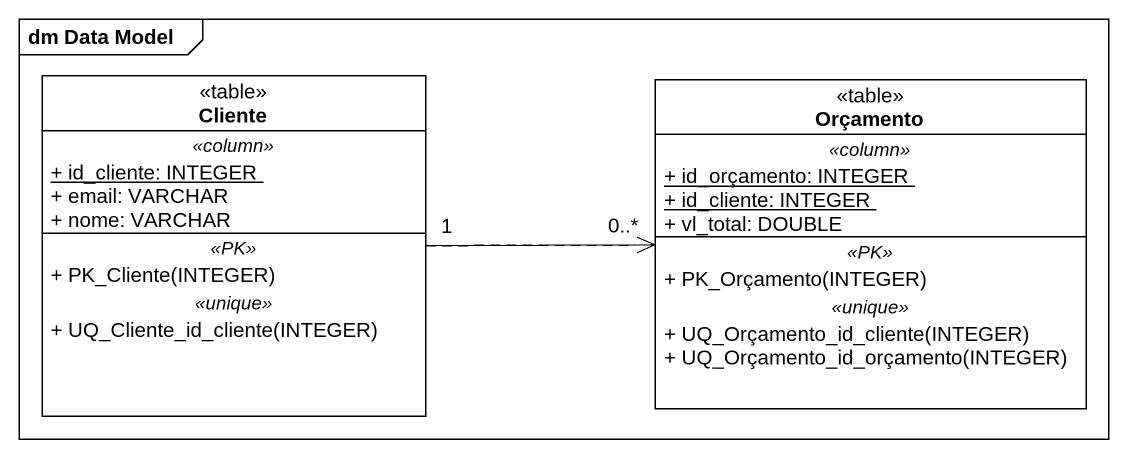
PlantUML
@startuml
mainframe dm Data Model
hide circle
hide empty members
skinparam classAttributeIconSize 0
class Cliente <<table>> {
  .. <<column>> ..
  {static} + id_cliente: INTEGER
  + email: VARCHAR
  + nome: VARCHAR
  .. <<PK>> ..
  + PK_Cliente(INTEGER)
  .. <<unique>> ..
  + UQ_Cliente_id_cliente(INTEGER)
}
class Orçamento <<table>> {
  .. <<column>> ..
  {static} + id_orçamento: INTEGER
  {static} + id_cliente: INTEGER
  + vl_total: DOUBLE
  .. <<PK>> ..
  + PK_Orçamento(INTEGER)
  .. <<unique>> ..
  + UQ_Orçamento_id_cliente(INTEGER)
  + UQ_Orçamento_id_orçamento(INTEGER)
}
Cliente "1" .right.> "0..*" Orçamento
Cliente -right- Orçamento
@enduml
